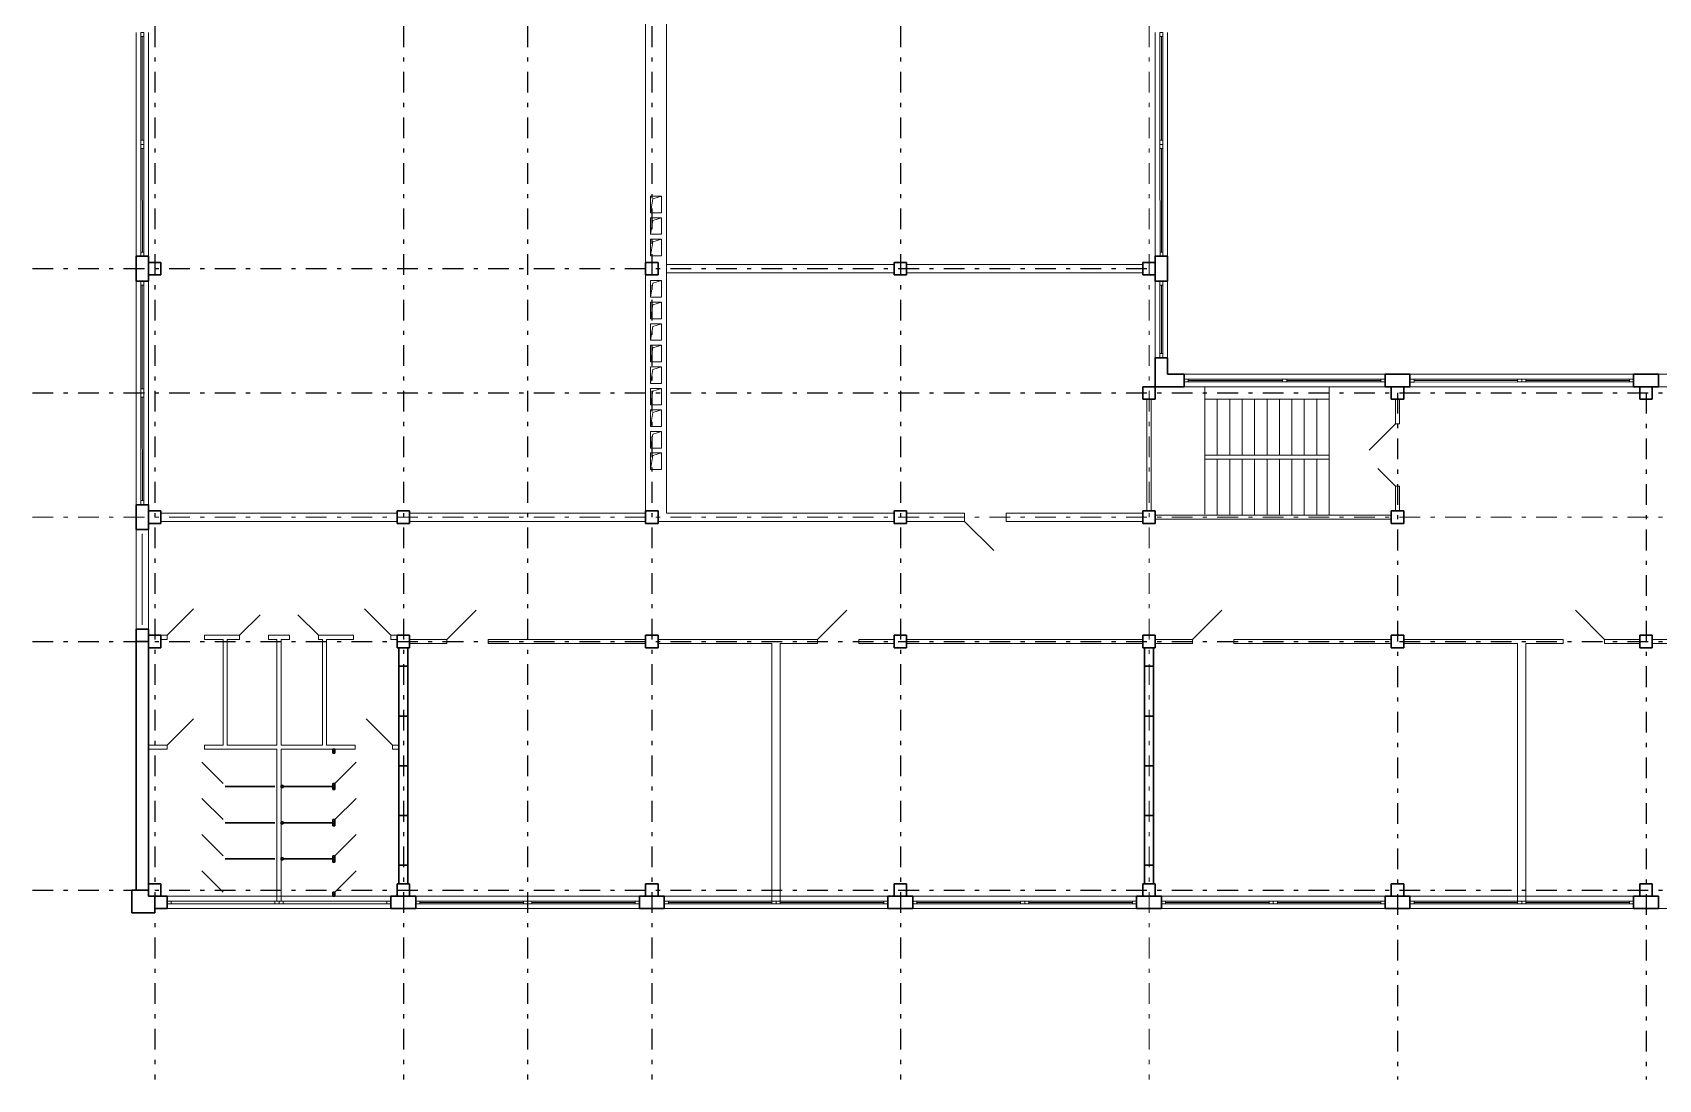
# Model space of a CAD drawing. Header units: metres. Extents: x 6.3 to 78.2, y 9.1 to 57.6.
# Drawn here: x 6.28 to 45.53, y 9.06 to 34.33 of the extents above; entities that cross this region are included whole.
import ezdxf

# ---------------------------------------------------------------- set-up
doc = ezdxf.new("R2010")
doc.units = ezdxf.units.M
doc.header["$MEASUREMENT"] = 0
doc.linetypes.add('( Dashdot )', pattern=[1.001, 0.5, -0.25, 0.001, -0.25])

msp = doc.modelspace()

# ---------------------------------------------------------------- linework, layer by layer
at = {"color": 1, "linetype": '( Dashdot )'}
for p, q in [((9.228, 57.579), (9.228, 9.056)), ((15.228, 57.579), (15.228, 9.056)), ((18.228, 57.579), (18.228, 9.056)), ((21.228, 57.579), (21.228, 9.056)), ((27.228, 57.579), (27.228, 9.056)), ((6.276, 28.629), (33.228, 28.629)), ((6.276, 25.629), (78.176, 25.629)), ((39.228, 25.629), (39.228, 9.056)), ((45.228, 25.629), (45.228, 9.056)), ((6.276, 19.629), (78.176, 19.629)), ((6.276, 13.629), (78.176, 13.629))]:
    msp.add_line(p, q, dxfattribs=at)
at = {"color": 1, "linetype": '( Dashdot )', "lineweight": 0}
for p, q in [((33.228, 57.579), (33.228, 9.056)), ((6.276, 22.629), (78.176, 22.629))]:
    msp.add_line(p, q, dxfattribs=at)
at = {"color": 7, "linetype": 'Continuous', "lineweight": 13}
for p, q in [((21.076, 46.579), (21.076, 22.479)), ((21.576, 46.579), (21.576, 22.729)), ((8.891, 34.229), (8.891, 34.329)), ((8.891, 34.329), (8.961, 34.329)), ((8.961, 34.229), (8.891, 34.229)), ((8.891, 34.229), (8.891, 34.229)), ((8.961, 34.329), (8.961, 34.229)), ((33.491, 34.229), (33.491, 34.329)), ((33.491, 34.329), (33.561, 34.329)), ((33.561, 34.229), (33.491, 34.229)), ((33.491, 34.229), (33.491, 34.229)), ((33.561, 34.329), (33.561, 34.229)), ((8.891, 31.629), (8.891, 31.729)), ((8.891, 31.729), (8.961, 31.729)), ((8.891, 31.529), (8.891, 31.629)), ((8.891, 31.629), (8.961, 31.629)), ((8.961, 31.629), (8.891, 31.629)), ((8.891, 31.629), (8.891, 31.629)), ((8.961, 31.529), (8.891, 31.529)), ((8.891, 31.529), (8.891, 31.529)), ((8.961, 31.729), (8.961, 31.629)), ((8.961, 31.629), (8.961, 31.529)), ((33.491, 31.629), (33.491, 31.729)), ((33.491, 31.729), (33.561, 31.729)), ((33.491, 31.529), (33.491, 31.629)), ((33.491, 31.629), (33.561, 31.629)), ((33.561, 31.629), (33.491, 31.629)), ((33.491, 31.629), (33.491, 31.629)), ((33.561, 31.529), (33.491, 31.529)), ((33.491, 31.529), (33.491, 31.529)), ((33.561, 31.729), (33.561, 31.629)), ((33.561, 31.629), (33.561, 31.529)), ((21.196, 30.379), (21.456, 30.379)), ((21.196, 30.379), (21.196, 29.979)), ((21.25, 30.315), (21.196, 29.979)), ((21.456, 30.379), (21.25, 30.315)), ((21.456, 30.379), (21.456, 29.979)), ((21.196, 29.979), (21.456, 29.979)), ((21.196, 29.859), (21.456, 29.859)), ((21.196, 29.859), (21.196, 29.459)), ((21.456, 29.859), (21.25, 29.795)), ((21.456, 29.859), (21.456, 29.459)), ((21.25, 29.795), (21.196, 29.459)), ((21.196, 29.459), (21.456, 29.459)), ((21.196, 29.339), (21.456, 29.339)), ((21.196, 29.339), (21.196, 28.939)), ((21.25, 29.275), (21.196, 28.939)), ((21.456, 29.339), (21.25, 29.275)), ((21.456, 29.339), (21.456, 28.939)), ((8.893, 28.929), (8.893, 29.029)), ((8.893, 29.029), (8.963, 29.029)), ((8.963, 28.929), (8.893, 28.929)), ((8.893, 28.929), (8.893, 28.929)), ((8.963, 29.029), (8.963, 28.929)), ((21.196, 28.939), (21.456, 28.939)), ((21.576, 28.729), (27.076, 28.729)), ((27.376, 28.729), (33.076, 28.729)), ((33.493, 28.929), (33.493, 29.029)), ((33.493, 29.029), (33.563, 29.029)), ((33.563, 28.929), (33.493, 28.929)), ((33.493, 28.929), (33.493, 28.929)), ((33.563, 29.029), (33.563, 28.929)), ((8.891, 28.229), (8.891, 28.329)), ((8.891, 28.329), (8.961, 28.329)), ((8.961, 28.329), (8.961, 28.229)), ((21.196, 28.339), (21.456, 28.339)), ((21.196, 28.339), (21.196, 27.939)), ((21.25, 28.275), (21.196, 27.939)), ((21.456, 28.339), (21.25, 28.275)), ((21.456, 28.339), (21.456, 27.939)), ((21.576, 28.529), (27.076, 28.529)), ((27.376, 28.529), (33.076, 28.529)), ((33.491, 28.229), (33.491, 28.329)), ((33.491, 28.329), (33.561, 28.329)), ((33.561, 28.329), (33.561, 28.229)), ((33.561, 28.329), (33.561, 28.329)), ((8.961, 28.229), (8.891, 28.229)), ((8.891, 28.229), (8.891, 28.229)), ((21.196, 27.939), (21.456, 27.939)), ((33.561, 28.229), (33.491, 28.229)), ((21.196, 27.819), (21.456, 27.819)), ((21.196, 27.819), (21.196, 27.419)), ((21.25, 27.755), (21.196, 27.419)), ((21.456, 27.819), (21.25, 27.755)), ((21.456, 27.819), (21.456, 27.419)), ((21.196, 27.419), (21.456, 27.419)), ((21.196, 27.299), (21.456, 27.299)), ((21.196, 27.299), (21.196, 26.899)), ((21.25, 27.235), (21.196, 26.899)), ((21.456, 27.299), (21.25, 27.235)), ((21.456, 27.299), (21.456, 26.899)), ((21.196, 26.899), (21.456, 26.899)), ((21.196, 26.779), (21.456, 26.779)), ((21.196, 26.779), (21.196, 26.379)), ((21.25, 26.715), (21.196, 26.379)), ((21.456, 26.779), (21.25, 26.715)), ((21.456, 26.779), (21.456, 26.379)), ((21.196, 26.379), (21.456, 26.379)), ((33.491, 26.479), (33.491, 26.579)), ((33.491, 26.579), (33.561, 26.579)), ((33.561, 26.479), (33.491, 26.479)), ((33.561, 26.579), (33.561, 26.479)), ((33.561, 26.579), (33.561, 26.579)), ((21.196, 26.259), (21.456, 26.259)), ((21.196, 26.259), (21.196, 25.859)), ((21.25, 26.195), (21.196, 25.859)), ((21.456, 26.259), (21.25, 26.195)), ((21.456, 26.259), (21.456, 25.859)), ((34.076, 25.964), (34.176, 25.964)), ((34.076, 25.894), (34.076, 25.964)), ((34.076, 25.964), (34.076, 25.964)), ((34.176, 25.964), (34.176, 25.894)), ((36.451, 25.964), (36.551, 25.964)), ((36.451, 25.894), (36.451, 25.964)), ((36.451, 25.964), (36.451, 25.964)), ((36.551, 25.964), (36.551, 25.894)), ((38.826, 25.964), (38.926, 25.964)), ((38.826, 25.894), (38.826, 25.964)), ((38.826, 25.964), (38.826, 25.964)), ((38.926, 25.964), (38.926, 25.894)), ((39.526, 25.962), (39.626, 25.962)), ((39.526, 25.892), (39.526, 25.962)), ((39.526, 25.962), (39.526, 25.962)), ((39.626, 25.962), (39.626, 25.892)), ((42.126, 25.964), (42.226, 25.964)), ((42.126, 25.894), (42.126, 25.964)), ((42.126, 25.964), (42.126, 25.964)), ((42.226, 25.964), (42.326, 25.964)), ((42.226, 25.894), (42.226, 25.964)), ((42.226, 25.964), (42.226, 25.964)), ((42.226, 25.964), (42.226, 25.894)), ((42.326, 25.964), (42.326, 25.894)), ((44.826, 25.964), (44.926, 25.964)), ((44.826, 25.894), (44.826, 25.964)), ((44.826, 25.964), (44.826, 25.964)), ((44.926, 25.964), (44.926, 25.894)), ((8.891, 25.629), (8.891, 25.729)), ((8.891, 25.729), (8.961, 25.729)), ((8.891, 25.529), (8.891, 25.629)), ((8.891, 25.629), (8.961, 25.629)), ((8.961, 25.629), (8.891, 25.629)), ((8.891, 25.629), (8.891, 25.629)), ((8.961, 25.529), (8.891, 25.529)), ((8.891, 25.529), (8.891, 25.529)), ((8.961, 25.729), (8.961, 25.629)), ((8.961, 25.629), (8.961, 25.529)), ((21.196, 25.859), (21.456, 25.859)), ((21.196, 25.739), (21.456, 25.739)), ((21.196, 25.739), (21.196, 25.339)), ((21.25, 25.675), (21.196, 25.339)), ((21.456, 25.739), (21.25, 25.675)), ((21.456, 25.739), (21.456, 25.339)), ((34.176, 25.894), (34.076, 25.894)), ((34.076, 25.779), (34.576, 25.779)), ((34.576, 25.479), (34.576, 25.779)), ((36.551, 25.894), (36.451, 25.894)), ((37.576, 22.679), (37.576, 25.779)), ((38.926, 25.779), (37.576, 25.779)), ((38.926, 25.894), (38.826, 25.894)), ((39.626, 25.892), (39.526, 25.892)), ((42.226, 25.894), (42.126, 25.894)), ((42.326, 25.894), (42.226, 25.894)), ((44.926, 25.894), (44.826, 25.894)), ((21.196, 25.339), (21.456, 25.339)), ((21.196, 25.219), (21.456, 25.219)), ((21.196, 25.219), (21.196, 24.819)), ((21.25, 25.155), (21.196, 24.819)), ((21.456, 25.219), (21.25, 25.155)), ((21.456, 25.219), (21.456, 24.819)), ((33.176, 25.479), (33.176, 22.779)), ((33.276, 25.479), (33.176, 25.479)), ((33.176, 25.479), (33.176, 25.479)), ((33.276, 22.779), (33.276, 25.479)), ((34.576, 22.699), (34.576, 25.479)), ((37.576, 25.479), (34.576, 25.479)), ((39.276, 25.479), (39.176, 25.479)), ((39.176, 25.479), (39.176, 24.879)), ((39.276, 24.879), (39.276, 25.479)), ((21.196, 24.819), (21.456, 24.819)), ((39.176, 24.879), (38.54, 24.243)), ((39.176, 24.879), (39.276, 24.879)), ((21.196, 24.699), (21.456, 24.699)), ((21.196, 24.699), (21.196, 24.299)), ((21.25, 24.635), (21.196, 24.299)), ((21.456, 24.699), (21.25, 24.635)), ((21.456, 24.699), (21.456, 24.299)), ((21.196, 24.299), (21.456, 24.299)), ((21.196, 24.179), (21.456, 24.179)), ((21.196, 24.179), (21.196, 23.779)), ((21.25, 24.115), (21.196, 23.779)), ((21.456, 24.179), (21.25, 24.115)), ((21.456, 24.179), (21.456, 23.779)), ((37.576, 24.129), (34.576, 24.129)), ((37.576, 24.029), (34.576, 24.029)), ((21.196, 23.779), (21.456, 23.779)), ((39.176, 23.379), (38.752, 23.803)), ((39.176, 23.379), (39.276, 23.379)), ((39.176, 23.379), (39.176, 22.779)), ((39.276, 22.779), (39.276, 23.379)), ((8.893, 22.929), (8.893, 23.029)), ((8.893, 23.029), (8.963, 23.029)), ((8.963, 22.929), (8.893, 22.929)), ((8.893, 22.929), (8.893, 22.929)), ((8.963, 23.029), (8.963, 22.929)), ((33.176, 22.779), (33.276, 22.779)), ((39.176, 22.779), (39.276, 22.779)), ((9.376, 22.729), (15.076, 22.729)), ((9.376, 22.529), (15.076, 22.529)), ((15.376, 22.729), (21.076, 22.729)), ((15.376, 22.529), (21.076, 22.529)), ((21.376, 22.529), (27.076, 22.529)), ((21.576, 22.729), (27.076, 22.729)), ((28.776, 22.729), (27.376, 22.729)), ((28.776, 22.529), (27.376, 22.529)), ((28.776, 22.729), (28.776, 22.529)), ((29.776, 22.729), (33.076, 22.729)), ((29.776, 22.729), (29.776, 22.529)), ((29.776, 22.529), (33.076, 22.529)), ((39.076, 22.679), (33.376, 22.679)), ((33.376, 22.679), (33.376, 22.579)), ((33.376, 22.579), (39.076, 22.579)), ((14.926, 19.779), (14.29, 20.415)), ((13.176, 19.779), (12.681, 20.274)), ((9.376, 19.679), (9.376, 19.779)), ((9.376, 19.779), (9.526, 19.779)), ((9.526, 19.679), (9.376, 19.679)), ((9.526, 19.779), (9.526, 19.679)), ((9.526, 19.779), (9.526, 19.779)), ((10.426, 19.779), (11.276, 19.779)), ((10.426, 19.779), (10.426, 19.679)), ((10.426, 19.679), (10.876, 19.679)), ((10.876, 17.129), (10.876, 19.679)), ((10.976, 17.129), (10.976, 19.679)), ((10.976, 19.679), (11.276, 19.679)), ((11.276, 19.779), (11.276, 19.679)), ((11.976, 19.779), (12.476, 19.779)), ((11.976, 19.779), (11.976, 19.679)), ((11.976, 19.679), (12.176, 19.679)), ((12.176, 17.129), (12.176, 19.679)), ((12.276, 19.679), (12.476, 19.679)), ((12.276, 17.129), (12.276, 19.679)), ((12.476, 19.779), (12.476, 19.679)), ((13.176, 19.779), (14.026, 19.779)), ((13.176, 19.779), (13.176, 19.679)), ((13.176, 19.679), (13.276, 19.679)), ((13.276, 17.129), (13.276, 19.679)), ((13.376, 17.129), (13.376, 19.679)), ((13.376, 19.679), (14.026, 19.679)), ((14.026, 19.779), (14.026, 19.679)), ((14.926, 19.779), (14.926, 19.679)), ((15.076, 19.779), (14.926, 19.779)), ((14.926, 19.779), (14.926, 19.779)), ((14.926, 19.679), (15.076, 19.679)), ((15.076, 19.679), (15.076, 19.779)), ((15.376, 19.579), (15.376, 19.679)), ((15.376, 19.679), (16.276, 19.679)), ((16.276, 19.679), (16.276, 19.579)), ((17.276, 19.679), (17.276, 19.579)), ((17.276, 19.679), (21.076, 19.679)), ((21.076, 19.679), (21.076, 19.579)), ((21.376, 19.679), (25.226, 19.679)), ((25.226, 19.679), (25.226, 19.579)), ((26.226, 19.679), (26.226, 19.579)), ((26.226, 19.679), (27.076, 19.679)), ((27.076, 19.679), (27.076, 19.579)), ((27.376, 19.679), (33.076, 19.679)), ((27.376, 19.579), (27.376, 19.679)), ((27.376, 19.679), (27.376, 19.679)), ((33.076, 19.679), (33.076, 19.579)), ((33.376, 19.579), (33.376, 19.679)), ((33.376, 19.679), (34.276, 19.679)), ((34.276, 19.679), (34.276, 19.579)), ((35.276, 19.679), (35.276, 19.579)), ((35.276, 19.679), (39.076, 19.679)), ((39.076, 19.679), (39.076, 19.579)), ((39.376, 19.579), (39.376, 19.679)), ((39.376, 19.679), (43.226, 19.679)), ((43.226, 19.679), (43.226, 19.579)), ((44.226, 19.679), (44.226, 19.579)), ((44.226, 19.679), (45.076, 19.679)), ((45.076, 19.679), (45.076, 19.579)), ((45.376, 19.679), (51.076, 19.679)), ((45.376, 19.579), (45.376, 19.679)), ((45.376, 19.679), (45.376, 19.679)), ((16.276, 19.579), (15.376, 19.579)), ((21.076, 19.579), (17.276, 19.579)), ((24.126, 19.579), (21.376, 19.579)), ((24.126, 13.364), (24.126, 19.579)), ((25.226, 19.579), (24.326, 19.579)), ((24.326, 19.579), (24.326, 13.364)), ((27.076, 19.579), (26.226, 19.579)), ((33.076, 19.579), (27.376, 19.579)), ((34.276, 19.579), (33.376, 19.579)), ((39.076, 19.579), (35.276, 19.579)), ((42.126, 19.579), (39.376, 19.579)), ((42.126, 19.579), (42.126, 13.364)), ((42.326, 13.364), (42.326, 19.579)), ((43.226, 19.579), (42.326, 19.579)), ((45.076, 19.579), (44.226, 19.579)), ((51.076, 19.579), (45.376, 19.579)), ((14.966, 17.129), (14.33, 17.765)), ((9.526, 17.129), (9.076, 17.129)), ((9.526, 17.029), (9.076, 17.029)), ((9.526, 17.129), (9.526, 17.029)), ((10.426, 17.129), (10.426, 17.029)), ((10.876, 17.129), (10.426, 17.129)), ((12.176, 17.029), (10.426, 17.029)), ((12.176, 17.129), (10.976, 17.129)), ((12.176, 17.029), (12.176, 13.364)), ((13.276, 17.129), (12.276, 17.129)), ((14.066, 17.029), (12.276, 17.029)), ((12.276, 13.364), (12.276, 17.029)), ((14.066, 17.129), (13.376, 17.129)), ((14.066, 17.129), (14.066, 17.029)), ((15.116, 17.129), (14.966, 17.129)), ((14.966, 17.129), (14.966, 17.029)), ((15.116, 17.029), (14.966, 17.029)), ((9.526, 13.364), (9.626, 13.364)), ((9.526, 13.294), (9.526, 13.364)), ((9.526, 13.364), (9.526, 13.364)), ((9.626, 13.364), (9.626, 13.294)), ((12.126, 13.364), (12.226, 13.364)), ((12.126, 13.294), (12.126, 13.364)), ((12.126, 13.364), (12.126, 13.364)), ((12.226, 13.364), (12.226, 13.294)), ((12.226, 13.364), (12.326, 13.364)), ((12.226, 13.294), (12.226, 13.364)), ((12.226, 13.364), (12.226, 13.364)), ((12.326, 13.364), (12.326, 13.294)), ((14.826, 13.364), (14.926, 13.364)), ((14.826, 13.294), (14.826, 13.364)), ((14.826, 13.364), (14.826, 13.364)), ((14.926, 13.364), (14.926, 13.294)), ((15.526, 13.362), (15.626, 13.362)), ((15.526, 13.292), (15.526, 13.362)), ((15.526, 13.362), (15.526, 13.362)), ((15.626, 13.362), (15.626, 13.292)), ((18.126, 13.364), (18.226, 13.364)), ((18.126, 13.294), (18.126, 13.364)), ((18.126, 13.364), (18.126, 13.364)), ((18.226, 13.364), (18.326, 13.364)), ((18.226, 13.294), (18.226, 13.364)), ((18.226, 13.364), (18.226, 13.364)), ((18.226, 13.364), (18.226, 13.294)), ((18.326, 13.364), (18.326, 13.294)), ((20.826, 13.364), (20.926, 13.364)), ((20.826, 13.294), (20.826, 13.364)), ((20.826, 13.364), (20.826, 13.364)), ((20.926, 13.364), (20.926, 13.294)), ((21.526, 13.362), (21.626, 13.362)), ((21.526, 13.292), (21.526, 13.362)), ((21.526, 13.362), (21.526, 13.362)), ((21.626, 13.362), (21.626, 13.292)), ((24.326, 13.364), (24.126, 13.364)), ((24.126, 13.364), (24.226, 13.364)), ((24.126, 13.294), (24.126, 13.364)), ((24.126, 13.364), (24.126, 13.364)), ((24.226, 13.364), (24.326, 13.364)), ((24.226, 13.294), (24.226, 13.364)), ((24.226, 13.364), (24.226, 13.364)), ((24.226, 13.364), (24.226, 13.294)), ((24.326, 13.364), (24.326, 13.294)), ((26.826, 13.364), (26.926, 13.364)), ((26.826, 13.294), (26.826, 13.364)), ((26.826, 13.364), (26.826, 13.364)), ((26.926, 13.364), (26.926, 13.294)), ((27.526, 13.362), (27.626, 13.362)), ((27.526, 13.292), (27.526, 13.362)), ((27.526, 13.362), (27.526, 13.362)), ((27.626, 13.362), (27.626, 13.292)), ((30.126, 13.364), (30.226, 13.364)), ((30.126, 13.294), (30.126, 13.364)), ((30.126, 13.364), (30.126, 13.364)), ((30.226, 13.364), (30.326, 13.364)), ((30.226, 13.294), (30.226, 13.364)), ((30.226, 13.364), (30.226, 13.364)), ((30.226, 13.364), (30.226, 13.294)), ((30.326, 13.364), (30.326, 13.294)), ((32.826, 13.364), (32.926, 13.364)), ((32.826, 13.294), (32.826, 13.364)), ((32.826, 13.364), (32.826, 13.364)), ((32.926, 13.364), (32.926, 13.294)), ((33.526, 13.362), (33.626, 13.362)), ((33.526, 13.292), (33.526, 13.362)), ((33.526, 13.362), (33.526, 13.362)), ((33.626, 13.362), (33.626, 13.292)), ((36.126, 13.364), (36.226, 13.364)), ((36.126, 13.294), (36.126, 13.364)), ((36.126, 13.364), (36.126, 13.364)), ((36.226, 13.364), (36.326, 13.364)), ((36.226, 13.294), (36.226, 13.364)), ((36.226, 13.364), (36.226, 13.364)), ((36.226, 13.364), (36.226, 13.294)), ((36.326, 13.364), (36.326, 13.294)), ((38.826, 13.364), (38.926, 13.364)), ((38.826, 13.294), (38.826, 13.364)), ((38.826, 13.364), (38.826, 13.364)), ((38.926, 13.364), (38.926, 13.294)), ((39.526, 13.362), (39.626, 13.362)), ((39.526, 13.292), (39.526, 13.362)), ((39.526, 13.362), (39.526, 13.362)), ((39.626, 13.362), (39.626, 13.292)), ((42.126, 13.364), (42.326, 13.364)), ((42.126, 13.364), (42.226, 13.364)), ((42.126, 13.294), (42.126, 13.364)), ((42.126, 13.364), (42.126, 13.364)), ((42.226, 13.364), (42.326, 13.364)), ((42.226, 13.294), (42.226, 13.364)), ((42.226, 13.364), (42.226, 13.364)), ((42.226, 13.364), (42.226, 13.294)), ((42.326, 13.364), (42.326, 13.294)), ((44.826, 13.364), (44.926, 13.364)), ((44.826, 13.294), (44.826, 13.364)), ((44.826, 13.364), (44.826, 13.364)), ((44.926, 13.364), (44.926, 13.294)), ((9.626, 13.294), (9.526, 13.294)), ((12.226, 13.294), (12.126, 13.294)), ((12.326, 13.294), (12.226, 13.294)), ((14.926, 13.294), (14.826, 13.294)), ((15.626, 13.292), (15.526, 13.292)), ((18.226, 13.294), (18.126, 13.294)), ((18.326, 13.294), (18.226, 13.294)), ((20.926, 13.294), (20.826, 13.294)), ((21.626, 13.292), (21.526, 13.292)), ((24.226, 13.294), (24.126, 13.294)), ((24.326, 13.294), (24.226, 13.294)), ((26.926, 13.294), (26.826, 13.294)), ((27.626, 13.292), (27.526, 13.292)), ((30.226, 13.294), (30.126, 13.294)), ((30.326, 13.294), (30.226, 13.294)), ((32.926, 13.294), (32.826, 13.294)), ((33.626, 13.292), (33.526, 13.292)), ((36.226, 13.294), (36.126, 13.294)), ((36.326, 13.294), (36.226, 13.294)), ((38.926, 13.294), (38.826, 13.294)), ((39.626, 13.292), (39.526, 13.292)), ((42.226, 13.294), (42.126, 13.294)), ((42.326, 13.294), (42.226, 13.294)), ((44.926, 13.294), (44.826, 13.294)), ((45.476, 13.179), (50.976, 13.179))]:
    msp.add_line(p, q, dxfattribs=at)
at = {"color": 7, "linetype": 'Continuous', "lineweight": 0}
for p, q in [((8.776, 28.929), (8.776, 34.329)), ((8.891, 31.729), (8.891, 34.229)), ((8.891, 34.229), (8.961, 34.229)), ((8.926, 34.229), (8.926, 31.729)), ((8.961, 34.229), (8.961, 31.729)), ((9.076, 34.329), (9.076, 28.929)), ((33.376, 28.929), (33.376, 34.329)), ((33.491, 31.729), (33.491, 34.229)), ((33.491, 34.229), (33.561, 34.229)), ((33.526, 34.229), (33.526, 31.729)), ((33.561, 34.229), (33.561, 31.729)), ((33.676, 34.329), (33.676, 28.929)), ((8.961, 31.729), (8.891, 31.729)), ((8.891, 31.729), (8.891, 31.729)), ((8.893, 29.029), (8.891, 31.529)), ((8.891, 31.529), (8.961, 31.529)), ((8.926, 31.529), (8.928, 29.029)), ((8.961, 31.529), (8.963, 29.029)), ((33.561, 31.729), (33.491, 31.729)), ((33.491, 31.729), (33.491, 31.729)), ((33.493, 29.029), (33.491, 31.529)), ((33.491, 31.529), (33.561, 31.529)), ((33.526, 31.529), (33.528, 29.029)), ((33.561, 31.529), (33.563, 29.029)), ((9.076, 28.929), (8.776, 28.929)), ((8.776, 28.929), (8.776, 28.929)), ((8.963, 29.029), (8.893, 29.029)), ((8.893, 29.029), (8.893, 29.029)), ((33.676, 28.929), (33.376, 28.929)), ((33.376, 28.929), (33.376, 28.929)), ((33.563, 29.029), (33.493, 29.029)), ((33.493, 29.029), (33.493, 29.029)), ((8.776, 22.929), (8.776, 28.329)), ((8.776, 28.329), (9.076, 28.329)), ((9.076, 28.329), (9.076, 22.929)), ((33.376, 26.479), (33.376, 28.329)), ((33.376, 28.329), (33.676, 28.329)), ((33.676, 28.329), (33.676, 26.479)), ((33.676, 28.329), (33.676, 28.329)), ((8.891, 25.729), (8.891, 28.229)), ((8.891, 28.229), (8.961, 28.229)), ((8.926, 28.229), (8.926, 25.729)), ((8.961, 28.229), (8.961, 25.729)), ((33.491, 28.229), (33.561, 28.229)), ((33.491, 26.579), (33.491, 28.229)), ((33.491, 28.229), (33.491, 28.229)), ((33.526, 26.579), (33.526, 28.229)), ((33.561, 28.229), (33.561, 26.579)), ((33.676, 26.479), (33.376, 26.479)), ((33.561, 26.579), (33.491, 26.579)), ((34.076, 26.079), (38.926, 26.079)), ((34.076, 25.779), (34.076, 26.079)), ((34.076, 26.079), (34.076, 26.079)), ((34.176, 25.964), (38.826, 25.964)), ((34.176, 25.894), (34.176, 25.964)), ((34.176, 25.964), (34.176, 25.964)), ((36.451, 25.929), (34.176, 25.929)), ((38.826, 25.929), (36.551, 25.929)), ((38.826, 25.964), (38.826, 25.894)), ((38.926, 26.079), (38.926, 25.779)), ((39.526, 26.079), (44.926, 26.079)), ((39.526, 25.779), (39.526, 26.079)), ((39.526, 26.079), (39.526, 26.079)), ((39.626, 25.962), (42.126, 25.964)), ((39.626, 25.892), (39.626, 25.962)), ((39.626, 25.962), (39.626, 25.962)), ((42.126, 25.929), (39.626, 25.927)), ((42.126, 25.964), (42.126, 25.894)), ((42.326, 25.964), (44.826, 25.964)), ((42.326, 25.894), (42.326, 25.964)), ((42.326, 25.964), (42.326, 25.964)), ((44.826, 25.929), (42.326, 25.929)), ((44.826, 25.964), (44.826, 25.894)), ((44.926, 26.079), (44.926, 25.779)), ((45.526, 26.079), (50.926, 26.079)), ((45.526, 25.779), (45.526, 26.079)), ((45.526, 26.079), (45.526, 26.079)), ((8.961, 25.729), (8.891, 25.729)), ((8.891, 25.729), (8.891, 25.729)), ((8.893, 23.029), (8.891, 25.529)), ((8.891, 25.529), (8.961, 25.529)), ((8.926, 25.529), (8.928, 23.029)), ((8.961, 25.529), (8.963, 23.029)), ((38.926, 25.779), (34.076, 25.779)), ((38.826, 25.894), (34.176, 25.894)), ((44.926, 25.779), (39.526, 25.779)), ((42.126, 25.894), (39.626, 25.892)), ((44.826, 25.894), (42.326, 25.894)), ((50.926, 25.779), (45.526, 25.779)), ((34.876, 24.129), (34.876, 25.479)), ((35.176, 24.129), (35.176, 25.479)), ((35.476, 24.129), (35.476, 25.479)), ((35.776, 24.129), (35.776, 25.479)), ((36.076, 24.129), (36.076, 25.479)), ((36.376, 24.129), (36.376, 25.479)), ((36.676, 24.129), (36.676, 25.479)), ((36.976, 24.129), (36.976, 25.479)), ((37.276, 24.129), (37.276, 25.479)), ((34.876, 22.679), (34.876, 24.029)), ((35.176, 22.679), (35.176, 24.029)), ((35.476, 22.679), (35.476, 24.029)), ((35.776, 22.679), (35.776, 24.029)), ((36.076, 22.679), (36.076, 24.029)), ((36.376, 22.679), (36.376, 24.029)), ((36.676, 22.679), (36.676, 24.029)), ((36.976, 22.679), (36.976, 24.029)), ((37.276, 22.679), (37.276, 24.029)), ((9.076, 22.929), (8.776, 22.929)), ((8.776, 22.929), (8.776, 22.929)), ((8.963, 23.029), (8.893, 23.029)), ((8.893, 23.029), (8.893, 23.029)), ((8.776, 22.329), (8.776, 19.929)), ((9.076, 22.329), (8.776, 22.329)), ((8.776, 22.329), (8.776, 22.329)), ((9.076, 19.929), (9.076, 22.329)), ((8.776, 19.929), (9.076, 19.929)), ((9.526, 13.479), (14.926, 13.479)), ((9.526, 13.179), (9.526, 13.479)), ((9.526, 13.479), (9.526, 13.479)), ((9.626, 13.364), (14.826, 13.364)), ((9.626, 13.294), (9.626, 13.364)), ((9.626, 13.364), (9.626, 13.364)), ((14.826, 13.364), (14.826, 13.294)), ((14.926, 13.479), (14.926, 13.179)), ((15.526, 13.479), (20.926, 13.479)), ((15.526, 13.179), (15.526, 13.479)), ((15.526, 13.479), (15.526, 13.479)), ((15.626, 13.362), (18.126, 13.364)), ((15.626, 13.292), (15.626, 13.362)), ((15.626, 13.362), (15.626, 13.362)), ((18.126, 13.364), (18.126, 13.294)), ((18.326, 13.364), (20.826, 13.364)), ((18.326, 13.294), (18.326, 13.364)), ((18.326, 13.364), (18.326, 13.364)), ((20.826, 13.364), (20.826, 13.294)), ((20.926, 13.479), (20.926, 13.179)), ((21.526, 13.479), (26.926, 13.479)), ((21.526, 13.179), (21.526, 13.479)), ((21.526, 13.479), (21.526, 13.479)), ((21.626, 13.362), (24.126, 13.364)), ((21.626, 13.292), (21.626, 13.362)), ((21.626, 13.362), (21.626, 13.362)), ((24.126, 13.364), (24.126, 13.294)), ((24.326, 13.364), (26.826, 13.364)), ((24.326, 13.294), (24.326, 13.364)), ((24.326, 13.364), (24.326, 13.364)), ((26.826, 13.364), (26.826, 13.294)), ((26.926, 13.479), (26.926, 13.179)), ((27.526, 13.479), (32.926, 13.479)), ((27.526, 13.179), (27.526, 13.479)), ((27.526, 13.479), (27.526, 13.479)), ((27.626, 13.362), (30.126, 13.364)), ((27.626, 13.292), (27.626, 13.362)), ((27.626, 13.362), (27.626, 13.362)), ((30.126, 13.364), (30.126, 13.294)), ((30.326, 13.364), (32.826, 13.364)), ((30.326, 13.294), (30.326, 13.364)), ((30.326, 13.364), (30.326, 13.364)), ((32.826, 13.364), (32.826, 13.294)), ((32.926, 13.479), (32.926, 13.179)), ((33.526, 13.479), (38.926, 13.479)), ((33.526, 13.179), (33.526, 13.479)), ((33.526, 13.479), (33.526, 13.479)), ((33.626, 13.362), (36.126, 13.364)), ((33.626, 13.292), (33.626, 13.362)), ((33.626, 13.362), (33.626, 13.362)), ((36.126, 13.364), (36.126, 13.294)), ((36.326, 13.364), (38.826, 13.364)), ((36.326, 13.294), (36.326, 13.364)), ((36.326, 13.364), (36.326, 13.364)), ((38.826, 13.364), (38.826, 13.294)), ((38.926, 13.479), (38.926, 13.179)), ((39.526, 13.479), (44.926, 13.479)), ((39.526, 13.179), (39.526, 13.479)), ((39.526, 13.479), (39.526, 13.479)), ((39.626, 13.362), (42.126, 13.364)), ((39.626, 13.292), (39.626, 13.362)), ((39.626, 13.362), (39.626, 13.362)), ((42.126, 13.364), (42.126, 13.294)), ((42.326, 13.364), (44.826, 13.364)), ((42.326, 13.294), (42.326, 13.364)), ((42.326, 13.364), (42.326, 13.364)), ((44.826, 13.364), (44.826, 13.294)), ((44.926, 13.479), (44.926, 13.179)), ((14.926, 13.179), (9.526, 13.179)), ((14.826, 13.294), (9.626, 13.294)), ((20.926, 13.179), (15.526, 13.179)), ((18.126, 13.329), (15.626, 13.327)), ((18.126, 13.294), (15.626, 13.292)), ((20.826, 13.329), (18.326, 13.329)), ((20.826, 13.294), (18.326, 13.294)), ((26.926, 13.179), (21.526, 13.179)), ((24.126, 13.329), (21.626, 13.327)), ((24.126, 13.294), (21.626, 13.292)), ((26.826, 13.329), (24.326, 13.329)), ((26.826, 13.294), (24.326, 13.294)), ((32.926, 13.179), (27.526, 13.179)), ((30.126, 13.329), (27.626, 13.327)), ((30.126, 13.294), (27.626, 13.292)), ((32.826, 13.329), (30.326, 13.329)), ((32.826, 13.294), (30.326, 13.294)), ((38.926, 13.179), (33.526, 13.179)), ((36.126, 13.329), (33.626, 13.327)), ((36.126, 13.294), (33.626, 13.292)), ((38.826, 13.329), (36.326, 13.329)), ((38.826, 13.294), (36.326, 13.294)), ((44.926, 13.179), (39.526, 13.179)), ((42.126, 13.329), (39.626, 13.327)), ((42.126, 13.294), (39.626, 13.292)), ((44.826, 13.329), (42.326, 13.329)), ((44.826, 13.294), (42.326, 13.294))]:
    msp.add_line(p, q, dxfattribs=at)
at = {"color": 7, "linetype": 'Continuous', "lineweight": 30}
for p, q in [((8.776, 28.329), (8.776, 28.929)), ((8.776, 28.929), (9.076, 28.929)), ((9.076, 28.929), (9.076, 28.329)), ((9.076, 28.779), (9.076, 28.479)), ((9.376, 28.779), (9.076, 28.779)), ((9.076, 28.779), (9.076, 28.779)), ((9.376, 28.479), (9.376, 28.779)), ((21.076, 28.779), (21.076, 28.479)), ((21.376, 28.779), (21.076, 28.779)), ((21.076, 28.779), (21.076, 28.779)), ((21.376, 28.479), (21.376, 28.779)), ((27.076, 28.779), (27.076, 28.479)), ((27.376, 28.779), (27.076, 28.779)), ((27.076, 28.779), (27.076, 28.779)), ((27.376, 28.479), (27.376, 28.779)), ((33.076, 28.779), (33.076, 28.479)), ((33.376, 28.779), (33.076, 28.779)), ((33.076, 28.779), (33.076, 28.779)), ((33.376, 28.329), (33.376, 28.929)), ((33.376, 28.929), (33.676, 28.929)), ((33.376, 28.479), (33.376, 28.779)), ((33.676, 28.929), (33.676, 28.329)), ((9.076, 28.329), (8.776, 28.329)), ((8.776, 28.329), (8.776, 28.329)), ((9.076, 28.479), (9.376, 28.479)), ((21.076, 28.479), (21.376, 28.479)), ((27.076, 28.479), (27.376, 28.479)), ((33.076, 28.479), (33.376, 28.479)), ((33.676, 28.329), (33.376, 28.329)), ((33.376, 28.329), (33.376, 28.329)), ((33.376, 26.479), (33.376, 25.779)), ((33.376, 26.479), (33.676, 26.479)), ((33.676, 26.479), (33.676, 26.079)), ((33.676, 26.079), (34.076, 26.079)), ((34.076, 25.779), (34.076, 26.079)), ((38.926, 25.779), (38.926, 26.079)), ((38.926, 26.079), (39.526, 26.079)), ((39.526, 26.079), (39.526, 25.779)), ((44.926, 25.779), (44.926, 26.079)), ((44.926, 26.079), (45.526, 26.079)), ((45.526, 26.079), (45.526, 25.779)), ((33.076, 25.779), (33.076, 25.479)), ((33.376, 25.779), (33.076, 25.779)), ((33.076, 25.779), (33.076, 25.779)), ((33.376, 25.479), (33.376, 25.779)), ((33.376, 25.779), (34.076, 25.779)), ((39.526, 25.779), (38.926, 25.779)), ((39.076, 25.779), (39.076, 25.479)), ((39.376, 25.779), (39.076, 25.779)), ((39.076, 25.779), (39.076, 25.779)), ((39.376, 25.479), (39.376, 25.779)), ((39.526, 25.779), (39.526, 25.779)), ((45.526, 25.779), (44.926, 25.779)), ((45.076, 25.779), (45.076, 25.479)), ((45.376, 25.779), (45.076, 25.779)), ((45.076, 25.779), (45.076, 25.779)), ((45.376, 25.479), (45.376, 25.779)), ((45.526, 25.779), (45.526, 25.779)), ((33.076, 25.479), (33.376, 25.479)), ((39.076, 25.479), (39.376, 25.479)), ((45.076, 25.479), (45.376, 25.479)), ((8.776, 22.329), (8.776, 22.929)), ((8.776, 22.929), (9.076, 22.929)), ((9.076, 22.929), (9.076, 22.329)), ((9.076, 22.779), (9.076, 22.479)), ((9.376, 22.779), (9.076, 22.779)), ((9.076, 22.779), (9.076, 22.779)), ((9.376, 22.479), (9.376, 22.779)), ((15.076, 22.779), (15.076, 22.479)), ((15.376, 22.779), (15.076, 22.779)), ((15.076, 22.779), (15.076, 22.779)), ((15.376, 22.479), (15.376, 22.779)), ((21.076, 22.779), (21.076, 22.479)), ((21.376, 22.779), (21.076, 22.779)), ((21.076, 22.779), (21.076, 22.779)), ((21.376, 22.479), (21.376, 22.779)), ((27.076, 22.779), (27.076, 22.479)), ((27.376, 22.779), (27.076, 22.779)), ((27.076, 22.779), (27.076, 22.779)), ((27.376, 22.479), (27.376, 22.779)), ((33.076, 22.779), (33.076, 22.479)), ((33.376, 22.779), (33.076, 22.779)), ((33.076, 22.779), (33.076, 22.779)), ((33.376, 22.479), (33.376, 22.779)), ((39.076, 22.779), (39.076, 22.479)), ((39.376, 22.779), (39.076, 22.779)), ((39.076, 22.779), (39.076, 22.779)), ((39.376, 22.479), (39.376, 22.779)), ((9.076, 22.479), (9.376, 22.479)), ((15.076, 22.479), (15.376, 22.479)), ((21.076, 22.479), (21.376, 22.479)), ((27.076, 22.479), (27.376, 22.479)), ((33.076, 22.479), (33.376, 22.479)), ((39.076, 22.479), (39.376, 22.479)), ((9.076, 22.329), (8.776, 22.329)), ((8.776, 22.329), (8.776, 22.329)), ((9.076, 19.929), (8.776, 19.929)), ((8.776, 19.929), (8.776, 19.629)), ((8.776, 13.629), (8.776, 19.629)), ((8.776, 19.629), (9.076, 19.629)), ((8.776, 19.629), (9.076, 19.629)), ((8.776, 19.629), (8.776, 19.629)), ((9.076, 19.629), (9.076, 19.929)), ((9.076, 19.779), (9.076, 19.479)), ((9.376, 19.779), (9.076, 19.779)), ((9.076, 19.779), (9.076, 19.779)), ((9.076, 19.629), (9.076, 13.629)), ((9.376, 19.479), (9.376, 19.779)), ((15.076, 19.779), (15.076, 19.479)), ((15.376, 19.779), (15.076, 19.779)), ((15.076, 19.779), (15.076, 19.779)), ((15.376, 19.479), (15.376, 19.779)), ((21.076, 19.779), (21.076, 19.479)), ((21.376, 19.779), (21.076, 19.779)), ((21.076, 19.779), (21.076, 19.779)), ((21.376, 19.479), (21.376, 19.779)), ((27.076, 19.779), (27.076, 19.479)), ((27.376, 19.779), (27.076, 19.779)), ((27.076, 19.779), (27.076, 19.779)), ((27.376, 19.479), (27.376, 19.779)), ((33.076, 19.779), (33.076, 19.479)), ((33.376, 19.779), (33.076, 19.779)), ((33.076, 19.779), (33.076, 19.779)), ((33.376, 19.479), (33.376, 19.779)), ((39.076, 19.779), (39.076, 19.479)), ((39.376, 19.779), (39.076, 19.779)), ((39.076, 19.779), (39.076, 19.779)), ((39.376, 19.479), (39.376, 19.779)), ((45.076, 19.779), (45.076, 19.479)), ((45.376, 19.779), (45.076, 19.779)), ((45.076, 19.779), (45.076, 19.779)), ((45.376, 19.479), (45.376, 19.779)), ((9.076, 19.479), (9.376, 19.479)), ((15.076, 19.479), (15.376, 19.479)), ((15.336, 19.479), (15.116, 19.479)), ((15.116, 19.479), (15.116, 19.029)), ((15.336, 19.029), (15.336, 19.479)), ((21.076, 19.479), (21.376, 19.479)), ((27.076, 19.479), (27.376, 19.479)), ((33.076, 19.479), (33.376, 19.479)), ((33.336, 19.479), (33.116, 19.479)), ((33.116, 19.479), (33.116, 19.029)), ((33.336, 19.029), (33.336, 19.479)), ((39.076, 19.479), (39.376, 19.479)), ((45.076, 19.479), (45.376, 19.479)), ((15.116, 19.029), (15.336, 19.029)), ((15.116, 19.029), (15.116, 19.029)), ((15.116, 17.829), (15.116, 19.029)), ((15.116, 19.029), (15.336, 19.029)), ((15.336, 19.029), (15.336, 17.829)), ((33.116, 19.029), (33.336, 19.029)), ((33.116, 19.029), (33.116, 19.029)), ((33.116, 17.829), (33.116, 19.029)), ((33.116, 19.029), (33.336, 19.029)), ((33.336, 19.029), (33.336, 17.829)), ((15.336, 17.829), (15.116, 17.829)), ((15.116, 17.829), (15.116, 17.829)), ((15.116, 16.629), (15.116, 17.829)), ((15.116, 17.829), (15.336, 17.829)), ((15.336, 17.829), (15.336, 16.629)), ((33.336, 17.829), (33.116, 17.829)), ((33.116, 17.829), (33.116, 17.829)), ((33.116, 16.629), (33.116, 17.829)), ((33.116, 17.829), (33.336, 17.829)), ((33.336, 17.829), (33.336, 16.629)), ((15.336, 16.629), (15.116, 16.629)), ((15.116, 16.629), (15.116, 16.629)), ((15.116, 15.429), (15.116, 16.629)), ((15.116, 16.629), (15.336, 16.629)), ((15.336, 16.629), (15.336, 15.429)), ((33.336, 16.629), (33.116, 16.629)), ((33.116, 16.629), (33.116, 16.629)), ((33.116, 15.429), (33.116, 16.629)), ((33.116, 16.629), (33.336, 16.629)), ((33.336, 16.629), (33.336, 15.429)), ((15.336, 15.429), (15.116, 15.429)), ((15.116, 15.429), (15.116, 15.429)), ((15.116, 14.229), (15.116, 15.429)), ((15.116, 15.429), (15.336, 15.429)), ((15.336, 15.429), (15.336, 14.229)), ((33.336, 15.429), (33.116, 15.429)), ((33.116, 15.429), (33.116, 15.429)), ((33.116, 14.229), (33.116, 15.429)), ((33.116, 15.429), (33.336, 15.429)), ((33.336, 15.429), (33.336, 14.229)), ((15.116, 14.229), (15.336, 14.229)), ((15.116, 13.779), (15.116, 14.229)), ((15.116, 14.229), (15.116, 14.229)), ((15.336, 14.229), (15.116, 14.229)), ((15.116, 14.229), (15.116, 14.229)), ((15.336, 14.229), (15.336, 13.779)), ((33.116, 14.229), (33.336, 14.229)), ((33.116, 13.779), (33.116, 14.229)), ((33.116, 14.229), (33.116, 14.229)), ((33.336, 14.229), (33.116, 14.229)), ((33.116, 14.229), (33.116, 14.229)), ((33.336, 14.229), (33.336, 13.779)), ((9.076, 13.779), (9.076, 13.479)), ((9.376, 13.779), (9.076, 13.779)), ((9.076, 13.779), (9.076, 13.779)), ((9.376, 13.479), (9.376, 13.779)), ((15.076, 13.779), (15.076, 13.479)), ((15.376, 13.779), (15.076, 13.779)), ((15.076, 13.779), (15.076, 13.779)), ((15.336, 13.779), (15.116, 13.779)), ((15.376, 13.479), (15.376, 13.779)), ((21.076, 13.779), (21.076, 13.479)), ((21.376, 13.779), (21.076, 13.779)), ((21.076, 13.779), (21.076, 13.779)), ((21.376, 13.479), (21.376, 13.779)), ((27.076, 13.779), (27.076, 13.479)), ((27.376, 13.779), (27.076, 13.779)), ((27.076, 13.779), (27.076, 13.779)), ((27.376, 13.479), (27.376, 13.779)), ((33.076, 13.779), (33.076, 13.479)), ((33.376, 13.779), (33.076, 13.779)), ((33.076, 13.779), (33.076, 13.779)), ((33.336, 13.779), (33.116, 13.779)), ((33.376, 13.479), (33.376, 13.779)), ((39.076, 13.779), (39.076, 13.479)), ((39.376, 13.779), (39.076, 13.779)), ((39.076, 13.779), (39.076, 13.779)), ((39.376, 13.479), (39.376, 13.779)), ((45.076, 13.779), (45.076, 13.479)), ((45.376, 13.779), (45.076, 13.779)), ((45.076, 13.779), (45.076, 13.779)), ((45.376, 13.479), (45.376, 13.779)), ((8.776, 13.629), (8.676, 13.629)), ((8.676, 13.629), (8.676, 13.079)), ((9.076, 13.629), (8.776, 13.629)), ((8.776, 13.629), (8.776, 13.629)), ((9.076, 13.479), (9.376, 13.479)), ((9.526, 13.479), (9.226, 13.479)), ((9.226, 13.479), (9.226, 13.179)), ((9.526, 13.179), (9.526, 13.479)), ((14.926, 13.179), (14.926, 13.479)), ((14.926, 13.479), (15.526, 13.479)), ((15.076, 13.479), (15.376, 13.479)), ((15.526, 13.479), (15.526, 13.179)), ((20.926, 13.179), (20.926, 13.479)), ((20.926, 13.479), (21.526, 13.479)), ((21.076, 13.479), (21.376, 13.479)), ((21.526, 13.479), (21.526, 13.179)), ((26.926, 13.179), (26.926, 13.479)), ((26.926, 13.479), (27.526, 13.479)), ((27.076, 13.479), (27.376, 13.479)), ((27.526, 13.479), (27.526, 13.179)), ((32.926, 13.179), (32.926, 13.479)), ((32.926, 13.479), (33.526, 13.479)), ((33.076, 13.479), (33.376, 13.479)), ((33.526, 13.479), (33.526, 13.179)), ((38.926, 13.179), (38.926, 13.479)), ((38.926, 13.479), (39.526, 13.479)), ((39.076, 13.479), (39.376, 13.479)), ((39.526, 13.479), (39.526, 13.179)), ((44.926, 13.179), (44.926, 13.479)), ((44.926, 13.479), (45.526, 13.479)), ((45.076, 13.479), (45.376, 13.479)), ((45.526, 13.479), (45.526, 13.179)), ((9.226, 13.079), (8.676, 13.079)), ((9.226, 13.179), (9.226, 13.079)), ((9.226, 13.179), (9.526, 13.179)), ((9.226, 13.179), (9.226, 13.179)), ((15.526, 13.179), (14.926, 13.179)), ((15.526, 13.179), (15.526, 13.179)), ((21.526, 13.179), (20.926, 13.179)), ((21.526, 13.179), (21.526, 13.179)), ((27.526, 13.179), (26.926, 13.179)), ((27.526, 13.179), (27.526, 13.179)), ((33.526, 13.179), (32.926, 13.179)), ((33.526, 13.179), (33.526, 13.179)), ((39.526, 13.179), (38.926, 13.179)), ((39.526, 13.179), (39.526, 13.179)), ((45.526, 13.179), (44.926, 13.179)), ((45.526, 13.179), (45.526, 13.179))]:
    msp.add_line(p, q, dxfattribs=at)
at = {"color": 7, "lineweight": 13}
for p, q in [((28.776, 22.529), (29.483, 21.822)), ((44.226, 19.679), (43.519, 20.386))]:
    msp.add_line(p, q, dxfattribs=at)
at = {"color": 7, "linetype": 'Continuous', "lineweight": 0, "extrusion": (0, 0, -1)}
msp.add_line((8.926, 22.229), (8.926, 20.029), dxfattribs=at)
at = {"color": 7, "linetype": 'Continuous', "lineweight": 13, "extrusion": (0, 0, -1)}
for p, q in [((9.526, 19.779), (10.162, 20.415)), ((11.276, 19.779), (11.771, 20.274)), ((9.526, 17.129), (10.162, 17.765))]:
    msp.add_line(p, q, dxfattribs=at)
at = {"color": 7, "lineweight": 13, "extrusion": (0, 0, -1)}
for p, q in [((16.276, 19.679), (16.983, 20.386)), ((25.226, 19.679), (25.933, 20.386)), ((34.276, 19.679), (34.983, 20.386))]:
    msp.add_line(p, q, dxfattribs=at)
at = {"color": 252, "linetype": 'Continuous', "lineweight": 30}
for p, q in [((13.526, 17.029), (13.526, 16.979)), ((13.576, 17.029), (13.526, 17.029)), ((13.526, 17.029), (13.526, 17.029)), ((13.526, 16.979), (13.526, 16.929)), ((13.576, 16.979), (13.526, 16.979)), ((13.526, 16.979), (13.526, 16.979)), ((13.526, 16.979), (13.576, 16.979)), ((13.526, 16.929), (13.576, 16.929)), ((13.576, 16.979), (13.576, 17.029)), ((13.576, 16.929), (13.576, 16.979)), ((12.276, 16.154), (12.276, 16.104)), ((12.326, 16.154), (12.276, 16.154)), ((12.276, 16.154), (12.276, 16.154)), ((12.276, 16.104), (12.326, 16.104)), ((12.326, 16.104), (12.326, 16.154)), ((13.526, 16.129), (12.326, 16.129)), ((13.526, 16.204), (13.526, 16.154)), ((13.576, 16.204), (13.526, 16.204)), ((13.526, 16.204), (13.526, 16.204)), ((13.526, 16.154), (13.526, 16.104)), ((13.576, 16.154), (13.526, 16.154)), ((13.526, 16.154), (13.526, 16.154)), ((13.526, 16.154), (13.576, 16.154)), ((13.526, 16.104), (13.576, 16.104)), ((13.526, 16.104), (13.526, 16.054)), ((13.576, 16.104), (13.526, 16.104)), ((13.526, 16.104), (13.526, 16.104)), ((13.576, 16.154), (13.576, 16.204)), ((13.576, 16.104), (13.576, 16.154)), ((13.576, 16.054), (13.576, 16.104)), ((13.526, 16.054), (13.576, 16.054)), ((13.526, 15.329), (13.526, 15.279)), ((13.576, 15.329), (13.526, 15.329)), ((13.526, 15.329), (13.526, 15.329)), ((13.576, 15.279), (13.576, 15.329)), ((12.276, 15.279), (12.276, 15.229)), ((12.326, 15.279), (12.276, 15.279)), ((12.276, 15.279), (12.276, 15.279)), ((12.276, 15.229), (12.326, 15.229)), ((12.326, 15.229), (12.326, 15.279)), ((13.526, 15.254), (12.326, 15.254)), ((13.526, 15.279), (13.526, 15.229)), ((13.576, 15.279), (13.526, 15.279)), ((13.526, 15.279), (13.526, 15.279)), ((13.526, 15.279), (13.576, 15.279)), ((13.526, 15.229), (13.576, 15.229)), ((13.526, 15.229), (13.526, 15.179)), ((13.576, 15.229), (13.526, 15.229)), ((13.526, 15.229), (13.526, 15.229)), ((13.526, 15.179), (13.576, 15.179)), ((13.576, 15.229), (13.576, 15.279)), ((13.576, 15.179), (13.576, 15.229)), ((12.276, 14.404), (12.276, 14.354)), ((12.326, 14.404), (12.276, 14.404)), ((12.276, 14.404), (12.276, 14.404)), ((12.276, 14.354), (12.326, 14.354)), ((12.326, 14.354), (12.326, 14.404)), ((13.526, 14.379), (12.326, 14.379)), ((13.526, 14.454), (13.526, 14.404)), ((13.576, 14.454), (13.526, 14.454)), ((13.526, 14.454), (13.526, 14.454)), ((13.526, 14.404), (13.526, 14.354)), ((13.576, 14.404), (13.526, 14.404)), ((13.526, 14.404), (13.526, 14.404)), ((13.526, 14.404), (13.576, 14.404)), ((13.526, 14.354), (13.576, 14.354)), ((13.526, 14.354), (13.526, 14.304)), ((13.576, 14.354), (13.526, 14.354)), ((13.526, 14.354), (13.526, 14.354)), ((13.526, 14.304), (13.576, 14.304)), ((13.576, 14.404), (13.576, 14.454)), ((13.576, 14.354), (13.576, 14.404)), ((13.576, 14.304), (13.576, 14.354)), ((13.526, 13.579), (13.526, 13.529)), ((13.576, 13.579), (13.526, 13.579)), ((13.526, 13.579), (13.526, 13.579)), ((13.526, 13.529), (13.576, 13.529)), ((13.526, 13.529), (13.526, 13.479)), ((13.576, 13.529), (13.526, 13.529)), ((13.526, 13.529), (13.526, 13.529)), ((13.526, 13.479), (13.576, 13.479)), ((13.576, 13.529), (13.576, 13.579)), ((13.576, 13.479), (13.576, 13.529))]:
    msp.add_line(p, q, dxfattribs=at)
at = {"color": 252, "linetype": 'Continuous', "lineweight": 13, "extrusion": (0, 0, -1)}
for p, q in [((10.363, 16.717), (10.876, 16.204)), ((10.363, 15.842), (10.876, 15.329)), ((10.363, 14.967), (10.876, 14.454)), ((10.363, 14.092), (10.876, 13.579))]:
    msp.add_line(p, q, dxfattribs=at)
at = {"color": 252, "linetype": 'Continuous', "lineweight": 13}
for p, q in [((14.089, 16.717), (13.576, 16.204)), ((14.089, 15.842), (13.576, 15.329)), ((14.089, 14.967), (13.576, 14.454)), ((14.089, 14.092), (13.576, 13.579))]:
    msp.add_line(p, q, dxfattribs=at)
at = {"color": 252, "linetype": 'Continuous', "lineweight": 30, "extrusion": (0, 0, -1)}
for p, q in [((10.926, 16.129), (12.126, 16.129)), ((10.926, 15.254), (12.126, 15.254)), ((10.926, 14.379), (12.126, 14.379))]:
    msp.add_line(p, q, dxfattribs=at)

doc.saveas('drawing.dxf')
